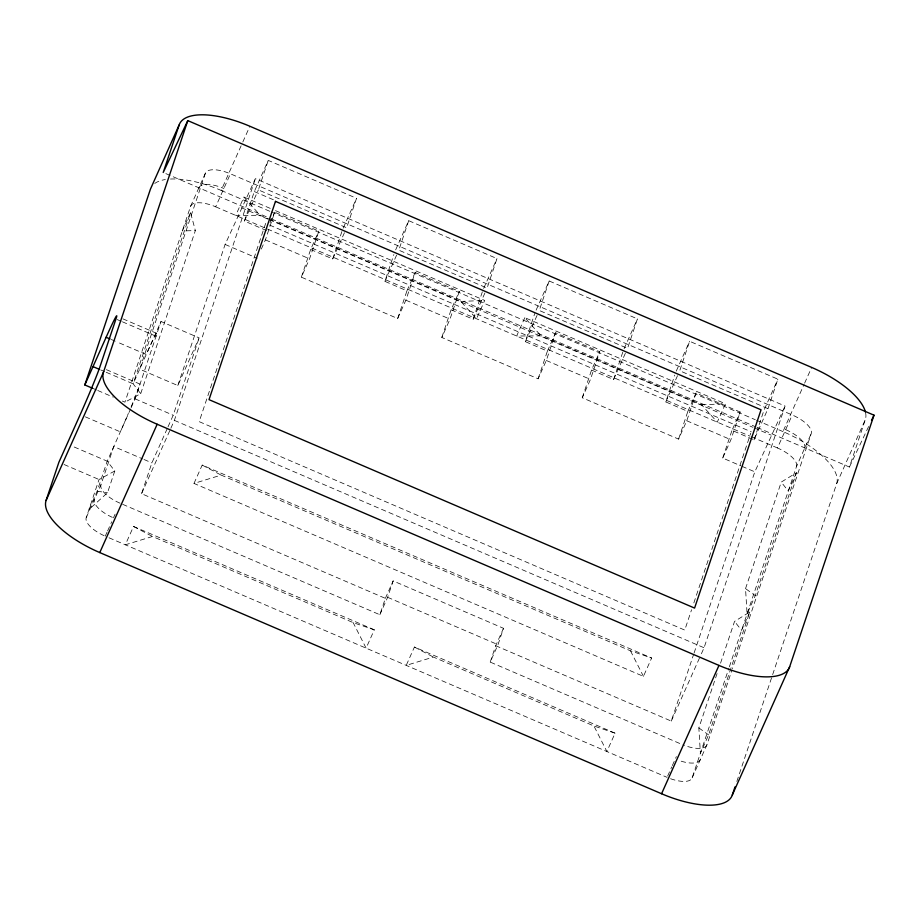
<?xml version="1.0" encoding="UTF-8"?>
<svg xmlns="http://www.w3.org/2000/svg" width="920" height="920" viewBox="0 0 920 920"><rect width="100%" height="100%" fill="white"/><g stroke="black" fill="none" stroke-linecap="round" stroke-linejoin="round"><path stroke-width="0.69" stroke-dasharray="4.6 3.45" d="M104.121 535.681A24.035 9.464 24.1 0 1 86.215 517.695L99.015 479.515L114.781 470.994L107.215 461.184L72.254 446.177M122.348 401.051L124.936 402.166L190.578 206.344L205.333 173.351A24.035 9.464 24.1 0 1 230.425 173.811L792.235 414.978A24.035 9.464 24.1 0 1 811.279 433.469L732.435 668.679M114.781 470.994L107.479 492.786L88.964 509.507L97.163 491.176L107.215 461.184L130.548 409.009M140.714 393.645L195.362 230.586L190.532 212.589L133.135 383.835L140.714 393.645L124.936 402.166M86.215 517.695L100.97 484.702L113.769 446.522L142.692 458.93M205.333 173.351L139.702 369.173L177.813 385.537L199.134 337.87L161.011 321.505L133.135 383.835L105.949 372.163M131.112 407.744L135.09 398.854L161.011 321.505M122.659 504.321L379.856 614.732L385.353 598.345L141.565 493.695L151.892 462.886L167.452 428.099M177.813 385.537L225.112 244.444L255.38 178.652L785.082 406.042L704.064 647.76L700.557 655.615M168.026 426.811L173.213 415.219L199.134 337.87M170.855 428.225L174.363 420.371L255.38 178.652M266.501 230.529L244.421 221.053L254.311 191.555L268.249 160.39L356.534 198.294L346.644 227.792L258.37 189.888L268.249 160.39M265.65 223.364L199.18 421.647L684.744 630.085L691.575 609.719M261.314 249.055L265.408 239.89L274.7 212.198L318.837 231.15L309.557 258.842L301.358 277.173L397.67 318.516L405.869 300.184L415.15 272.492L459.287 291.445L450.006 319.136L441.807 337.467L538.12 378.81L546.319 360.479L555.599 332.787L599.736 351.739L590.456 379.431L582.256 397.762L678.569 439.104L686.769 420.773L696.049 393.081L740.186 412.022L730.905 439.725L722.706 458.056L740.681 465.773M301.358 277.173L310.638 249.481L318.837 231.15M310.638 249.481L332.706 258.957L342.596 229.459M397.67 318.516L406.95 290.823L384.882 281.347L393.863 254.529M408.698 220.685L398.82 250.183L487.105 288.086L496.984 258.589L408.698 220.685L395.347 250.55M441.807 337.467L451.087 309.775L459.287 291.445M451.087 309.775L473.156 319.251L483.046 289.754M379.856 614.732L387.642 597.31L393.139 580.922L503.493 628.303L497.996 644.69L490.21 662.101L680.512 743.797M538.12 378.81L547.4 351.118L525.332 341.642L534.761 313.49M549.159 280.979L539.269 310.477L627.555 348.381L637.433 318.884L549.159 280.979L535.797 310.845M490.21 662.101L495.707 645.713L503.493 628.303M582.256 397.762L591.537 370.07L599.736 351.739M591.537 370.07L613.606 379.546L623.495 350.048M678.569 439.104L687.849 411.412L665.781 401.936L674.762 375.118M768.005 408.675L777.883 379.178L689.609 341.274L679.719 370.772L768.005 408.675L754.067 439.829L731.986 430.364L740.186 412.022M722.706 458.056L731.986 430.364M693.852 602.922L750.755 433.159M754.067 439.829L763.945 410.331L777.883 379.178M495.707 645.713L671.266 721.084L693.634 654.338M694.094 652.981L754.814 471.834L785.082 406.042M720.544 663.182L734.551 621.391L749.788 612.007L708.595 734.907L700.396 753.238L698.855 727.904L717.83 671.278M745.533 588.616L781.241 482.103L796.478 472.707L755.285 595.619L747.086 613.95L745.533 588.616L755.285 595.619M670.565 778.734A24.035 9.464 24.1 0 0 692.162 777.814L728.916 668.15M729.365 666.804L796.524 466.463L811.279 433.469M692.162 777.814L706.917 744.82L731.986 670.047M736.839 781.448L836.648 483.69L865.352 419.531A67.735 26.68 24.1 0 0 865.432 412.045M757.045 427.397L849.424 467.049L865.352 419.531M190.532 212.589L182.333 230.92L195.362 230.586M170.476 179.032A67.735 26.68 24.1 0 1 221.156 190.417L242.247 143.278M242.834 141.968L249.861 126.258M190.578 206.344A24.035 9.464 24.1 0 1 215.671 206.804L230.425 173.811M270.238 208.38L243.927 197.087L235.727 215.418L260.164 215.291L270.721 219.834M244.421 221.053L258.37 189.888M105.259 536.188L107.019 532.254M107.605 530.943L111.711 521.778M113.459 517.856L115.103 514.188M141.565 493.695L170.269 429.536M374.302 629.82L133.526 526.47L125.327 544.801L152.501 536.486L353.153 622.61L374.302 629.82L366.103 648.151L353.153 622.61M270.008 222.674L274.7 212.198M193.993 483.425L202.193 465.094L651.636 658.03L643.436 676.361L193.993 483.425L221.168 475.099L630.487 650.819L651.636 658.03M343.171 228.16L356.534 198.294M332.706 258.957L345.483 230.391M384.882 281.347L397.659 252.781M406.95 290.823L415.15 272.492M483.632 288.454L496.984 258.589M473.156 319.251L485.944 290.685M275.505 210.645L484.702 300.449L476.502 318.78L460.805 301.426L272.044 220.397M385.353 598.345L393.139 580.922M524.837 317.676L516.637 336.007L541.063 335.88L701.581 404.788L717.278 422.13L725.477 403.799L524.837 317.676L541.063 335.88M525.332 341.642L538.108 313.076M615.077 733.182L414.425 647.047L406.226 665.379L433.412 657.064L593.918 725.972L615.077 733.182L606.878 751.513L593.918 725.972M547.4 351.118L555.599 332.787M624.082 348.749L637.433 318.884M613.606 379.546L626.394 350.968M676.246 371.139L689.609 341.274M665.781 401.936L678.557 373.37M687.849 411.412L696.049 393.081M836.648 483.69A67.735 26.68 24.1 0 0 782.966 431.584L804.045 384.456M804.632 383.145L811.658 367.425M796.524 466.463A24.035 9.464 24.1 0 0 777.469 447.971L792.235 414.978M671.266 721.084L699.97 656.926M796.478 472.707L788.279 491.038L781.241 482.103M667.655 776.043L671.749 766.877M672.336 765.567L676.361 756.585M749.788 612.007L741.589 630.338L734.551 621.391M849.424 467.049L869.699 424.258M460.805 301.426L484.702 300.449M701.581 404.788L725.477 403.799M97.163 491.176L107.479 492.786M254.311 191.555L274.079 200.042M221.156 190.417L269.951 211.358M271.273 211.933L755.262 419.704M756.585 420.267L782.966 431.584M165.853 173.615L270.101 218.362M271.423 218.925L755.722 426.834M241.511 207.782L267.869 219.098M269.18 219.661L752.767 427.248M754.078 427.823L771.213 435.171M269.606 225.066L751.203 431.802M215.671 206.804L749.984 436.183M751.295 436.735L777.469 447.971M265.408 239.89L309.557 258.842M405.869 300.184L450.006 319.136M546.319 360.479L590.456 379.431M686.769 420.773L730.905 439.725M225.112 244.444L257.209 258.221M741.968 466.325L754.814 471.834M122.912 318.86L156.572 333.304M117.242 319.585L121.118 321.252M122.417 321.804L156.078 336.26A39.33 1.391 -66.8 0 0 146.257 354.51L116.483 341.722M111.308 339.503L115.184 341.171M106.375 369.656L140.035 384.111A39.33 1.391 -66.8 0 1 131.157 406.755M100.774 369.943L104.662 371.611M135.09 398.854L173.213 415.219M174.363 420.371L704.064 647.76M92.575 388.274L96.462 389.942M97.75 390.494L113.287 397.164M85.376 416.852L120.336 431.848A39.33 1.391 -66.8 0 0 128.374 413.379M144.003 459.494L151.892 462.886M387.642 597.31L497.996 644.69M64.055 464.508L99.015 479.515M109.02 537.797L667.069 777.354M202.193 465.094L221.168 475.099M414.425 647.047L433.412 657.064M133.526 526.47L152.501 536.486M698.855 727.904L708.595 734.907M243.927 197.087L260.164 215.291M630.487 650.819L643.436 676.361M120.025 503.182A24.035 9.464 24.1 0 1 100.97 484.702M706.917 744.82A24.035 9.464 24.1 0 1 682.985 744.843M154.767 183.448A67.735 26.68 24.1 0 1 165.347 179.549M112.32 517.351A24.035 9.464 24.1 0 1 94.415 499.364M700.361 759.483A24.035 9.464 24.1 0 1 678.764 760.391M785.668 429.64A24.035 9.464 24.1 0 1 804.724 448.132M198.777 188.013A24.035 9.464 24.1 0 1 223.87 188.473"/><path stroke-width="1.38" d="M865.432 412.045A67.735 26.68 24.1 0 0 811.658 367.425L249.861 126.258A67.735 26.68 24.1 0 0 179.147 124.959L163.219 172.477L187.795 120.612L874 415.184L789.682 666.724L732.285 795.041A67.735 26.68 24.1 0 1 661.572 793.741L99.774 552.575A67.735 26.68 24.1 0 1 46.08 500.468L58.88 462.288L80.201 414.621A39.33 1.391 -66.8 0 0 99.9 366.884L115.943 319.033A39.33 1.391 -66.8 0 0 106.122 337.284L84.812 384.94L92.575 388.274M84.812 384.94L150.443 189.117L179.147 124.959M46.08 500.468L103.488 372.151L187.795 120.612M732.285 795.041L735.022 786.887M99.774 552.575L157.17 424.246A67.735 26.68 24.1 0 1 103.488 372.151M661.572 793.741L718.969 665.424A67.735 26.68 24.1 0 0 789.682 666.724M871.539 420.371L874 415.184M106.122 337.284L110.009 338.951M93.012 366.608L99.475 369.391M157.17 424.246L718.969 665.424M275.483 201.365L209.024 399.648L694.588 608.085L761.047 409.803L275.483 201.365"/></g></svg>
